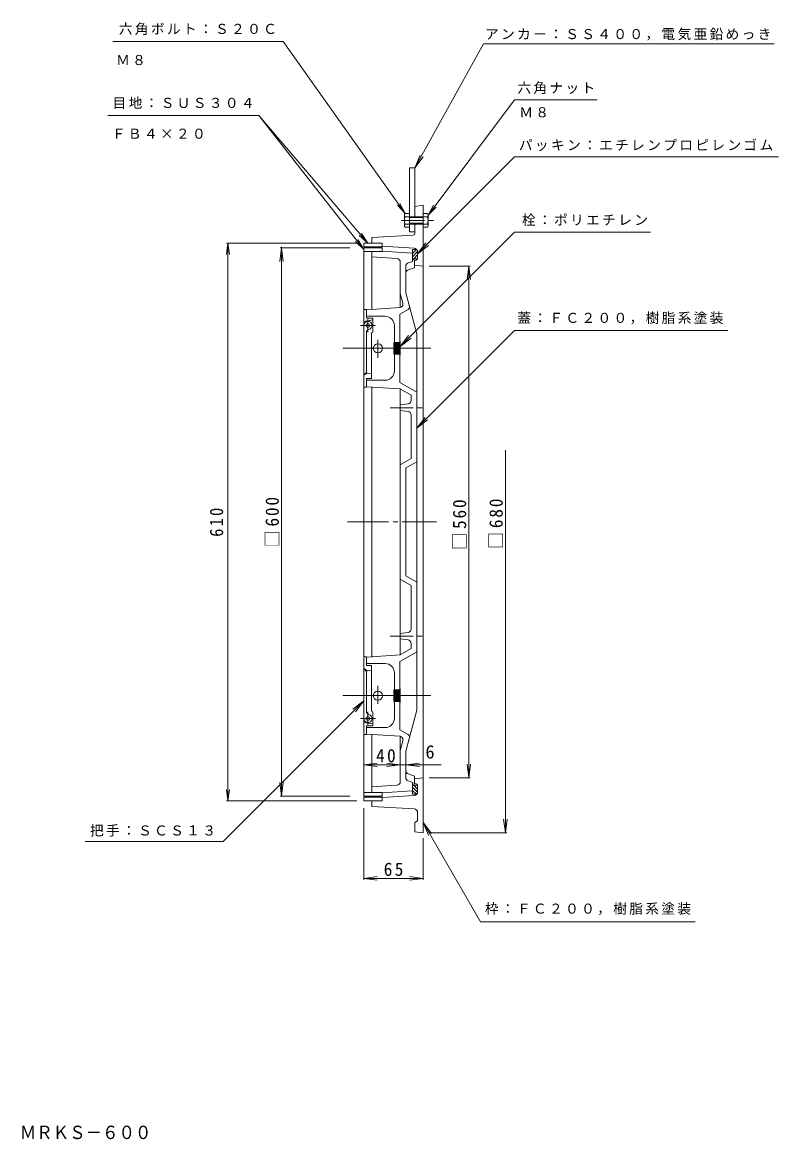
# Model space of a CAD drawing. Units: millimetres, scale not verified. Extents: x -851 to 870, y -686 to 538.
# Drawn here: x 43 to 870, y -686 to 538 of the extents above; entities that cross this region are included whole.
import ezdxf
from ezdxf.enums import TextEntityAlignment as Align

# ---------------------------------------------------------------- set-up
doc = ezdxf.new("R2010")
doc.units = ezdxf.units.MM
doc.header["$LTSCALE"] = 5
doc.linetypes.add('CHAIN1', pattern=[8, 5, -1, 1, -1])
doc.linetypes.add('CHAIN2', pattern=[12, 9, -1, 1, -1])
for name, color, linetype, lineweight in [('0-0', 3, 'Continuous', 9), ('0-1', 2, 'Continuous', 9), ('0-2', 7, 'Continuous', 9), ('0-3', 4, 'Continuous', 9), ('0-9', 6, 'Continuous', 5), ('0-A', 7, 'Continuous', 9), ('0-B', 6, 'Continuous', 5), ('0-F', 7, 'Continuous', 9)]:
    doc.layers.add(name, color=color, linetype=linetype, lineweight=lineweight)
doc.layers.add('0-5', color=7, linetype='Continuous')
doc.layers.add('F-0', color=4, linetype='Continuous')
doc.styles.add('ＭＳ ゴシック', font='')
doc.styles.get('ＭＳ ゴシック').set_extended_font_data('MS Gothic')

msp = doc.modelspace()

# ---------------------------------------------------------------- linework, layer by layer
at = {"layer": '0-0'}
for p, q in [((416.216, 291.284), (416.216, -8.716)), ((416.216, 287.284), (436.216, 287.284)), ((425.216, 287.284), (425.216, 223.784)), ((468.783, 285.347), (436.216, 287.542)), ((469.716, 277.005), (469.716, 284.349)), ((452.485, 279.43), (425.216, 281.268)), ((456.216, 275.439), (456.216, 225.784)), ((462.216, 270.901), (462.216, 242.074)), ((469.032, 276.056), (464.951, 274.696)), ((464.951, 267.029), (471.716, 269.284)), ((459.019, 230.825), (456.216, 241.284)), ((466.204, 227.19), (462.216, 242.074)), ((419.216, 223.381), (456.216, 225.784)), ((464.807, 223.815), (455.716, 218.567)), ((457.155, 226.326), (456.216, 225.784)), ((439.716, 216.284), (419.216, 216.284)), ((449.716, 187.734), (449.716, 206.284)), ((431.716, 190.448), (431.716, 170.733)), ((393.331, 181.284), (489.571, 181.284)), ((449.716, 156.284), (449.716, 174.834)), ((439.716, 146.284), (419.216, 146.284)), ((419.216, 139.186), (456.216, 136.784)), ((425.216, 139.186), (425.216, -8.716)), ((455.716, 144.001), (474.216, 133.32)), ((456.216, 136.784), (468.216, 129.856)), ((456.216, 136.784), (456.216, -8.716)), ((468.216, 124.315), (468.216, 129.856)), ((464.712, 120.346), (456.216, 119.284)), ((464.712, 112.222), (456.216, 113.284)), ((468.216, 108.253), (468.216, 60.712)), ((456.216, 53.784), (468.216, 60.712)), ((462.216, 50.32), (474.216, 57.248)), ((462.216, 50.32), (462.216, -8.716)), ((416.216, -308.716), (416.216, -8.716)), ((425.216, -156.619), (425.216, -8.716)), ((456.216, -154.216), (456.216, -8.716)), ((462.216, -67.752), (462.216, -8.716)), ((456.216, -71.216), (468.216, -78.144)), ((462.216, -67.752), (474.216, -74.68)), ((468.216, -125.685), (468.216, -78.144)), ((464.712, -129.654), (456.216, -130.716)), ((464.712, -137.778), (456.216, -136.716)), ((468.216, -141.747), (468.216, -147.288)), ((419.216, -156.619), (456.216, -154.216)), ((455.716, -161.433), (474.216, -150.752)), ((456.216, -154.216), (468.216, -147.288)), ((439.716, -163.716), (419.216, -163.716)), ((449.716, -173.716), (449.716, -192.266)), ((431.716, -207.88), (431.716, -188.166)), ((393.331, -198.716), (489.571, -198.716)), ((449.716, -205.166), (449.716, -223.716)), ((439.716, -233.716), (419.216, -233.716)), ((419.216, -240.814), (456.216, -243.216)), ((425.216, -304.716), (425.216, -241.216)), ((464.807, -241.248), (455.716, -235.999)), ((457.155, -243.758), (456.216, -243.216)), ((456.216, -292.871), (456.216, -243.216)), ((466.204, -244.622), (462.216, -259.506)), ((459.019, -248.258), (456.216, -258.716)), ((462.216, -288.333), (462.216, -259.506)), ((464.951, -284.461), (471.716, -286.716)), ((469.032, -293.488), (464.951, -292.128)), ((416.216, -304.716), (436.216, -304.716)), ((452.485, -296.862), (425.216, -298.7)), ((468.783, -302.779), (436.216, -304.975)), ((469.716, -294.437), (469.716, -301.781))]:
    msp.add_line(p, q, dxfattribs=at)
at = {"layer": '0-0', "linetype": 'CHAIN1'}
for p, q in [((445.153, 116.284), (482.168, 116.284)), ((445.153, -133.716), (482.168, -133.716))]:
    msp.add_line(p, q, dxfattribs=at)
at = {"layer": '0-0', "linetype": 'CHAIN2'}
msp.add_line((398.456, -8.716), (496.003, -8.716), dxfattribs=at)
at = {"layer": '0-0'}
for points in [[(416.216, 291.284), (436.216, 291.284), (436.216, 287.284)], [(469.716, 278.284), (471.716, 277.712), (471.716, 269.284)], [(466.204, 227.19), (474.216, 197.289), (474.216, -8.716)], [(455.716, 218.567), (455.716, 181.284), (455.716, 144.001)], [(466.204, -244.622), (474.216, -214.722), (474.216, -8.716)], [(455.716, -235.999), (455.716, -198.716), (455.716, -161.433)], [(469.716, -295.716), (471.716, -295.145), (471.716, -286.716)], [(416.216, -308.716), (436.216, -308.716), (436.216, -304.716)]]:
    msp.add_lwpolyline(points, dxfattribs=at)
for centre in [(431.716, 181.284), (431.716, -198.716)]:
    msp.add_circle(centre, 5, dxfattribs=at)
for centre, radius, start, end in [((468.716, 284.349), 1, 0, 86.14066), ((452.216, 275.439), 4, 0, 86.14267), ((466.216, 270.901), 4, 108.43495, 180), ((468.716, 277.005), 1, 288.43495, 0), ((466.216, 263.234), 4, 108.43663, 180), ((455.155, 229.79), 4, 299.99921, 14.99951), ((463.307, 226.413), 3, 300.00131, 15.00021), ((439.716, 206.284), 10, 0, 90), ((439.716, 156.284), 10, 270, 0), ((464.216, 124.315), 4, 277.12468, 0), ((464.216, 108.253), 4, 0, 82.87532), ((464.216, -125.685), 4, 277.12468, 0), ((464.216, -141.747), 4, 0, 82.87532), ((439.716, -173.716), 10, 0, 90), ((439.716, -223.716), 10, 270, 0), ((455.155, -247.222), 4, 345.00049, 60.00079), ((463.307, -243.846), 3, 344.99979, 59.99869), ((466.216, -280.666), 4, 180, 251.56337), ((452.216, -292.871), 4, 273.85733, 0), ((466.216, -288.333), 4, 180, 251.56505), ((468.716, -294.437), 1, 0, 71.56505), ((468.716, -301.781), 1, 273.85934, 0)]:
    msp.add_arc(centre, radius, start, end, dxfattribs=at)
at = {"layer": '0-1'}
for p, q in [((472.216, 336.284), (481.216, 337.784)), ((472.216, 325.284), (472.216, 336.284)), ((481.216, -8.716), (481.216, 337.784)), ((472.216, 307.237), (472.216, 317.284)), ((470.336, 305.241), (425.216, 302.534)), ((425.216, 296.284), (425.216, 302.534)), ((436.216, 292.284), (436.216, 296.284)), ((416.216, 292.284), (436.216, 292.284)), ((471.456, 290.754), (436.216, 292.868)), ((475.216, 279.792), (475.216, 286.761)), ((473.766, 277.869), (471.716, 277.284)), ((473.766, -295.302), (471.716, -294.716)), ((475.216, -297.225), (475.216, -304.194)), ((416.216, -309.716), (436.216, -309.716)), ((425.216, -313.716), (425.216, -319.966)), ((471.456, -308.186), (436.216, -310.301)), ((436.216, -309.716), (436.216, -313.716)), ((471.456, -322.74), (425.216, -319.966)), ((475.216, -326.733), (475.216, -335.716)), ((472.216, -337.716), (475.216, -335.716)), ((472.216, -337.716), (472.216, -347.716))]:
    msp.add_line(p, q, dxfattribs=at)
at = {"layer": '0-1', "linetype": 'CHAIN1'}
msp.add_line((457.679, 321.284), (493.271, 321.284), dxfattribs=at)
at = {"layer": '0-1'}
for points in [[(416.216, 292.284), (416.216, 296.284), (436.216, 296.284)], [(481.216, 271.284), (471.716, 272.284), (471.716, 277.284)], [(481.216, -8.716), (481.216, -348.716), (472.216, -347.716)], [(481.216, -288.716), (471.716, -289.716), (471.716, -294.716)], [(416.216, -309.716), (416.216, -313.716), (436.216, -313.716)]]:
    msp.add_lwpolyline(points, dxfattribs=at)
for centre, radius, start, end in [((470.216, 307.237), 2, 273.43649, 0), ((471.216, 286.761), 4, 0, 86.56705), ((473.216, 279.792), 2, 285.94832, 0), ((471.216, -304.194), 4, 273.43295, 0), ((473.216, -297.225), 2, 0, 74.05168), ((471.216, -326.733), 4, 0, 86.56705)]:
    msp.add_arc(centre, radius, start, end, dxfattribs=at)
at = {"layer": '0-2'}
for p, q in [((460.716, 315.284), (460.716, 327.284)), ((461.582, 328.784), (466.216, 328.784)), ((461.582, 325.284), (481.216, 325.284)), ((466.216, 324.284), (481.216, 324.284)), ((466.216, 318.284), (481.216, 318.284)), ((485.85, 328.784), (481.216, 328.784)), ((485.85, 325.284), (481.216, 325.284)), ((486.716, 315.284), (486.716, 327.284)), ((461.582, 317.284), (481.216, 317.284)), ((461.582, 313.784), (466.216, 313.784)), ((485.85, 317.284), (481.216, 317.284)), ((485.85, 313.784), (481.216, 313.784))]:
    msp.add_line(p, q, dxfattribs=at)
for centre, radius, start, end in [((462.881, 327.034), 2.179, 126.58693, 233.41307), ((470.387, 321.284), 9.67, 155.56691, 204.43309), ((477.045, 321.284), 9.67, 335.56691, 24.43309), ((484.551, 327.034), 2.179, 306.58693, 53.41307), ((462.881, 315.534), 2.179, 126.58693, 233.41307), ((484.551, 315.534), 2.179, 306.58693, 53.41307)]:
    msp.add_arc(centre, radius, start, end, dxfattribs=at)
at = {"layer": '0-3'}
for p, q in [((466.216, 378.784), (472.216, 378.784)), ((466.216, 308.784), (466.216, 378.784)), ((472.216, 325.284), (472.216, 378.784)), ((466.216, 308.784), (472.216, 308.784)), ((472.216, 308.784), (472.216, 317.284))]:
    msp.add_line(p, q, dxfattribs=at)
at = {"layer": '0-9'}
for p, q in [((449.216, 187.734), (449.216, 174.834)), ((449.216, 187.734), (455.716, 187.734)), ((449.216, 181.839), (455.111, 187.734)), ((449.216, 182.546), (454.404, 187.734)), ((449.216, 183.253), (453.697, 187.734)), ((449.216, 183.96), (452.99, 187.734)), ((449.216, 184.667), (452.283, 187.734)), ((449.216, 185.374), (451.576, 187.734)), ((449.216, 186.082), (450.868, 187.734)), ((449.216, 186.789), (450.161, 187.734)), ((449.216, 187.496), (449.454, 187.734)), ((449.216, 181.132), (455.716, 187.632)), ((449.216, 180.424), (455.716, 186.925)), ((449.216, 179.717), (455.716, 186.217)), ((449.216, 179.01), (455.716, 185.51)), ((449.216, 178.303), (455.716, 184.803)), ((449.216, 177.596), (455.716, 184.096)), ((449.216, 176.889), (455.716, 183.389)), ((449.216, 176.182), (455.716, 182.682)), ((449.216, 175.475), (455.716, 181.975)), ((449.216, 174.834), (455.716, 174.834)), ((449.282, 174.834), (455.716, 181.267)), ((449.989, 174.834), (455.716, 180.56)), ((450.697, 174.834), (455.716, 179.853)), ((451.404, 174.834), (455.716, 179.146)), ((452.111, 174.834), (455.716, 178.439)), ((452.818, 174.834), (455.716, 177.732)), ((453.525, 174.834), (455.716, 177.025)), ((454.232, 174.834), (455.716, 176.318)), ((454.939, 174.834), (455.716, 175.61)), ((455.647, 174.834), (455.716, 174.903)), ((455.716, 173.634), (456.216, 173.634)), ((449.216, -205.166), (449.216, -192.266)), ((449.216, -192.266), (455.716, -192.266)), ((449.216, -198.585), (455.535, -192.266)), ((449.216, -197.878), (454.827, -192.266)), ((449.216, -197.17), (454.12, -192.266)), ((449.216, -196.463), (453.413, -192.266)), ((449.216, -195.756), (452.706, -192.266)), ((449.216, -195.049), (451.999, -192.266)), ((449.216, -194.342), (451.292, -192.266)), ((449.216, -193.635), (450.585, -192.266)), ((449.216, -192.928), (449.878, -192.266)), ((449.216, -199.292), (455.716, -192.792)), ((449.216, -199.999), (455.716, -193.499)), ((449.216, -200.706), (455.716, -194.206)), ((449.216, -201.413), (455.716, -194.913)), ((449.216, -202.12), (455.716, -195.62)), ((455.716, -191.066), (456.216, -191.066)), ((449.216, -202.827), (455.716, -196.328)), ((449.216, -203.535), (455.716, -197.035)), ((449.216, -204.242), (455.716, -197.742)), ((449.216, -204.949), (455.716, -198.449)), ((449.216, -205.166), (455.716, -205.166)), ((449.706, -205.166), (455.716, -199.156)), ((450.413, -205.166), (455.716, -199.863)), ((451.12, -205.166), (455.716, -200.57)), ((451.827, -205.166), (455.716, -201.277)), ((452.534, -205.166), (455.716, -201.984)), ((453.241, -205.166), (455.716, -202.692)), ((453.949, -205.166), (455.716, -203.399)), ((454.656, -205.166), (455.716, -204.106)), ((455.363, -205.166), (455.716, -204.813))]:
    msp.add_line(p, q, dxfattribs=at)
for points in [[(455.716, 188.934), (456.216, 188.934), (456.216, 173.634)], [(455.716, -206.366), (456.216, -206.366), (456.216, -191.066)]]:
    msp.add_lwpolyline(points, dxfattribs=at)
at = {"layer": '0-A'}
for p, q in [((416.216, 223.784), (416.216, 138.784)), ((416.216, 223.784), (419.216, 223.784)), ((416.216, 210.784), (426.216, 212.284)), ((420.716, 213.11), (420.716, 199.093)), ((426.216, 199.284), (426.216, 214.284)), ((412.568, 206.284), (428.937, 206.284)), ((419.216, 198.538), (419.216, 154.784)), ((424.716, 198.284), (424.716, 148.284)), ((425.216, 198.284), (424.716, 198.284)), ((416.216, 151.784), (419.216, 154.784)), ((419.216, 148.284), (424.716, 148.284)), ((419.216, 148.284), (419.216, 138.784)), ((416.216, 138.784), (419.216, 138.784)), ((416.216, -241.216), (416.216, -156.216)), ((416.216, -156.216), (419.216, -156.216)), ((419.216, -165.716), (419.216, -156.216)), ((416.216, -169.216), (419.216, -172.216)), ((419.216, -165.716), (424.716, -165.716)), ((424.716, -215.716), (424.716, -165.716)), ((419.216, -215.97), (419.216, -172.216)), ((420.716, -230.542), (420.716, -216.525)), ((425.216, -215.716), (424.716, -215.716)), ((426.216, -216.716), (426.216, -231.716)), ((412.568, -223.716), (428.937, -223.716)), ((416.216, -228.216), (426.216, -229.716)), ((416.216, -241.216), (419.216, -241.216))]:
    msp.add_line(p, q, dxfattribs=at)
at = {"layer": '0-A', "linetype": 'CHAIN1'}
for p, q in [((407.579, 181.284), (430.611, 181.284)), ((407.579, -198.716), (430.611, -198.716))]:
    msp.add_line(p, q, dxfattribs=at)
at = {"layer": '0-A'}
for points in [[(419.216, 223.784), (419.216, 214.284), (426.216, 214.284)], [(416.216, 151.784), (420.216, 154.093), (424.716, 153.284)], [(416.216, -169.216), (420.216, -171.526), (424.716, -170.716)], [(419.216, -241.216), (419.216, -231.716), (426.216, -231.716)]]:
    msp.add_lwpolyline(points, dxfattribs=at)
for centre in [(420.716, 206.284), (420.716, -223.716)]:
    msp.add_circle(centre, 2.1, dxfattribs=at)
for centre, radius, start, end in [((420.716, 206.284), 4.5, 284.47752, 180), ((422.716, 198.538), 3.5, 104.47754, 180), ((425.216, 199.284), 1, 270, 0), ((420.716, -223.716), 4.5, 180, 75.52248), ((422.716, -215.97), 3.5, 180, 255.52246), ((425.216, -216.716), 1, 0, 90)]:
    msp.add_arc(centre, radius, start, end, dxfattribs=at)
at = {"layer": '0-B'}
for p, q in [((469.716, 285.07), (473.93, 289.284)), ((469.716, 288.606), (470.394, 289.284)), ((469.716, 281.535), (475.207, 287.026)), ((471.001, 279.284), (475.216, 283.499)), ((469.716, 279.284), (475.216, 279.284)), ((474.536, 279.284), (475.216, 279.963)), ((469.716, -296.716), (475.216, -296.716)), ((469.716, -298.967), (475.207, -304.458)), ((469.716, -302.503), (473.93, -306.716)), ((471.001, -296.716), (475.216, -300.932)), ((474.536, -296.716), (475.216, -297.396)), ((469.716, -306.038), (470.394, -306.716))]:
    msp.add_line(p, q, dxfattribs=at)
for points in [[(469.716, 279.284), (469.716, 289.284), (474.32, 289.284)], [(469.716, -296.716), (469.716, -306.716), (474.32, -306.716)]]:
    msp.add_lwpolyline(points, dxfattribs=at)
at = {"layer": '0-F'}
for p, q in [((141.625, 516.869), (328.163, 516.869)), ((461.582, 328.784), (328.163, 516.869)), ((472.216, 378.784), (547.215, 514.416)), ((547.215, 514.416), (865.35, 514.416)), ((486.716, 326.784), (581.044, 453.209)), ((581.044, 453.209), (671.636, 453.209)), ((136.32, 436.074), (301.243, 436.074)), ((416.216, 289.518), (301.243, 436.074)), ((420.613, 296.284), (301.243, 436.074)), ((472.216, 378.784), (477.956, 392.642)), ((472.216, 378.784), (481.347, 390.684)), ((475.216, 284.763), (581.216, 390.763)), ((581.216, 390.763), (870.297, 390.763)), ((461.582, 328.784), (453.081, 337.948)), ((461.582, 328.784), (455.743, 339.836)), ((486.716, 326.784), (492.744, 337.734)), ((486.716, 326.784), (495.373, 335.801)), ((420.613, 296.284), (413.806, 306.768)), ((456.216, 183.297), (581.216, 308.297)), ((581.216, 308.297), (730.085, 308.297)), ((267.568, 296.284), (265.936, 283.891)), ((408.716, 296.284), (266.068, 296.284)), ((267.568, -313.716), (267.568, 296.284)), ((267.568, 296.284), (269.199, 283.891)), ((416.216, 289.518), (407.283, 298.261)), ((416.216, 289.518), (409.851, 300.275)), ((420.613, 296.284), (411.324, 304.649)), ((475.216, 284.763), (484.348, 296.663)), ((475.216, 284.763), (487.116, 293.894)), ((326.216, 291.284), (324.258, 276.412)), ((326.216, 291.284), (324.258, 276.412)), ((401.032, 291.284), (324.716, 291.284)), ((401.032, 291.284), (324.716, 291.284)), ((326.216, 292.284), (326.216, 291.284)), ((326.216, 291.284), (328.174, 276.412)), ((326.216, 291.284), (328.174, 276.412)), ((326.216, -308.716), (326.216, 291.284)), ((487.98, 271.284), (532.716, 271.284)), ((531.216, 271.284), (529.258, 256.412)), ((531.216, -288.716), (531.216, 271.284)), ((531.216, 271.284), (533.174, 256.412)), ((474.216, 93.788), (581.216, 200.788)), ((581.216, 200.788), (814.717, 200.788)), ((456.216, 183.297), (465.348, 195.197)), ((456.216, 183.297), (468.116, 192.428)), ((474.216, 93.788), (483.348, 105.688)), ((474.216, 93.788), (486.116, 102.92)), ((571.216, -348.716), (571.216, 69.662)), ((416.216, -204.504), (262.244, -358.476)), ((416.216, -204.504), (404.316, -213.636)), ((416.216, -204.504), (407.085, -216.404)), ((416.216, -274.47), (431.088, -272.512)), ((416.216, -274.47), (416.216, -275.97)), ((416.216, -274.47), (431.088, -276.428)), ((416.216, -274.47), (501.028, -274.47)), ((456.216, -274.47), (441.345, -272.512)), ((456.216, -274.47), (441.345, -276.427)), ((456.216, -274.47), (456.216, -275.97)), ((462.216, -274.47), (456.216, -274.47)), ((456.216, -274.47), (456.216, -275.97)), ((462.216, -274.47), (477.088, -272.512)), ((462.216, -274.47), (462.216, -275.97)), ((462.216, -274.47), (477.088, -276.427)), ((531.216, -288.716), (529.258, -273.844)), ((531.216, -288.716), (533.174, -273.844)), ((487.98, -288.716), (532.716, -288.716)), ((267.568, -313.716), (265.936, -301.323)), ((267.568, -313.716), (269.199, -301.323)), ((326.216, -308.716), (324.258, -293.845)), ((326.216, -308.716), (324.258, -293.845)), ((326.216, -308.716), (328.174, -293.845)), ((326.216, -308.716), (328.174, -293.845)), ((408.716, -313.716), (266.068, -313.716)), ((401.032, -308.716), (324.716, -308.716)), ((401.032, -308.716), (324.716, -308.716)), ((416.216, -321.929), (416.216, -400.216)), ((481.216, -337.535), (490.348, -349.436)), ((481.216, -337.535), (486.956, -351.394)), ((481.216, -337.535), (543.963, -446.216)), ((571.216, -348.716), (569.258, -333.845)), ((571.216, -348.716), (573.174, -333.845)), ((487.98, -348.716), (572.716, -348.716)), ((111.258, -358.476), (262.244, -358.476)), ((481.216, -354.863), (481.216, -400.216)), ((416.216, -398.716), (431.088, -396.758)), ((416.216, -398.716), (481.216, -398.716)), ((416.216, -398.716), (431.088, -400.674)), ((481.216, -398.716), (466.344, -396.758)), ((481.216, -398.716), (466.344, -400.674)), ((543.963, -446.216), (778.962, -446.216))]:
    msp.add_line(p, q, dxfattribs=at)

# ---------------------------------------------------------------- texts
at = {"layer": '0-5', "insert": (586.421, 433.85), "char_height": 11, "attachment_point": 7, "style": 'ＭＳ ゴシック'}
msp.add_mtext('\\T1.17;Ｍ８', dxfattribs=at)
at = {"layer": '0-F', "color": 2, "style": 'ＭＳ ゴシック'}
msp.add_text('6', height=14.66, dxfattribs=at).set_placement((483.768, -271.97), align=Align.BOTTOM_LEFT)
at = {"layer": '0-F', "char_height": 11, "attachment_point": 7, "style": 'ＭＳ ゴシック'}
for s, insert in [('\\T1.17;六角ボルト：Ｓ２０Ｃ', (148.182, 523.997)), ('\\T1.17;アンカー：ＳＳ４００，電気亜鉛めっき', (548.928, 518.014)), ('\\T1.17;Ｍ８', (145.21, 491.039)), ('\\T1.17;六角ナット', (584.375, 459.476)), ('\\T1.17;目地：ＳＵＳ３０４', (141.354, 443.201)), ('\\T1.17;ＦＢ４×２０', (140.547, 410.402)), ('\\T1.17;パッキン：エチレンプロピレンゴム', (585.976, 397.031)), ('\\T1.17;栓：ポリエチレン', (589.391, 315.068)), ('\\T1.17;蓋：ＦＣ２００，樹脂系塗装', (584.269, 207.493)), ('\\T1.17;把手：ＳＣＳ１３', (116.647, -352.987)), ('\\T1.17;枠：ＦＣ２００，樹脂系塗装', (548.8, -438.916))]:
    msp.add_mtext(s, dxfattribs=dict(at, insert=insert))
at = {"layer": '0-F', "color": 2, "char_height": 14.66, "attachment_point": 7, "rotation": 90, "style": 'ＭＳ ゴシック'}
for s, insert in [('\\T1.21;\\W0.95;□600', (323.716, -36.721)), ('\\T1.21;\\W0.95;□560', (528.716, -39.398)), ('\\T1.21;\\W0.95;□680', (568.716, -38.506)), ('\\T1.27;\\W0.9;610', (262.568, -24.966))]:
    msp.add_mtext(s, dxfattribs=dict(at, insert=insert))
at = {"layer": '0-F', "color": 2, "char_height": 14.66, "attachment_point": 7, "style": 'ＭＳ ゴシック'}
for s, insert in [('\\T1.27;\\W0.95;40', (429.686, -271.97)), ('\\T1.27;\\W0.95;65', (438.091, -396.216))]:
    msp.add_mtext(s, dxfattribs=dict(at, insert=insert))
at = {"layer": 'F-0', "style": 'ＭＳ ゴシック', "width": 0.9}
msp.add_text('カラー舗装用鉄蓋\u3000ＭＲＫＳ－６００', height=14.66, dxfattribs=at).set_placement((-122.098, -688.36), align=Align.BOTTOM_LEFT)

doc.saveas('drawing.dxf')
